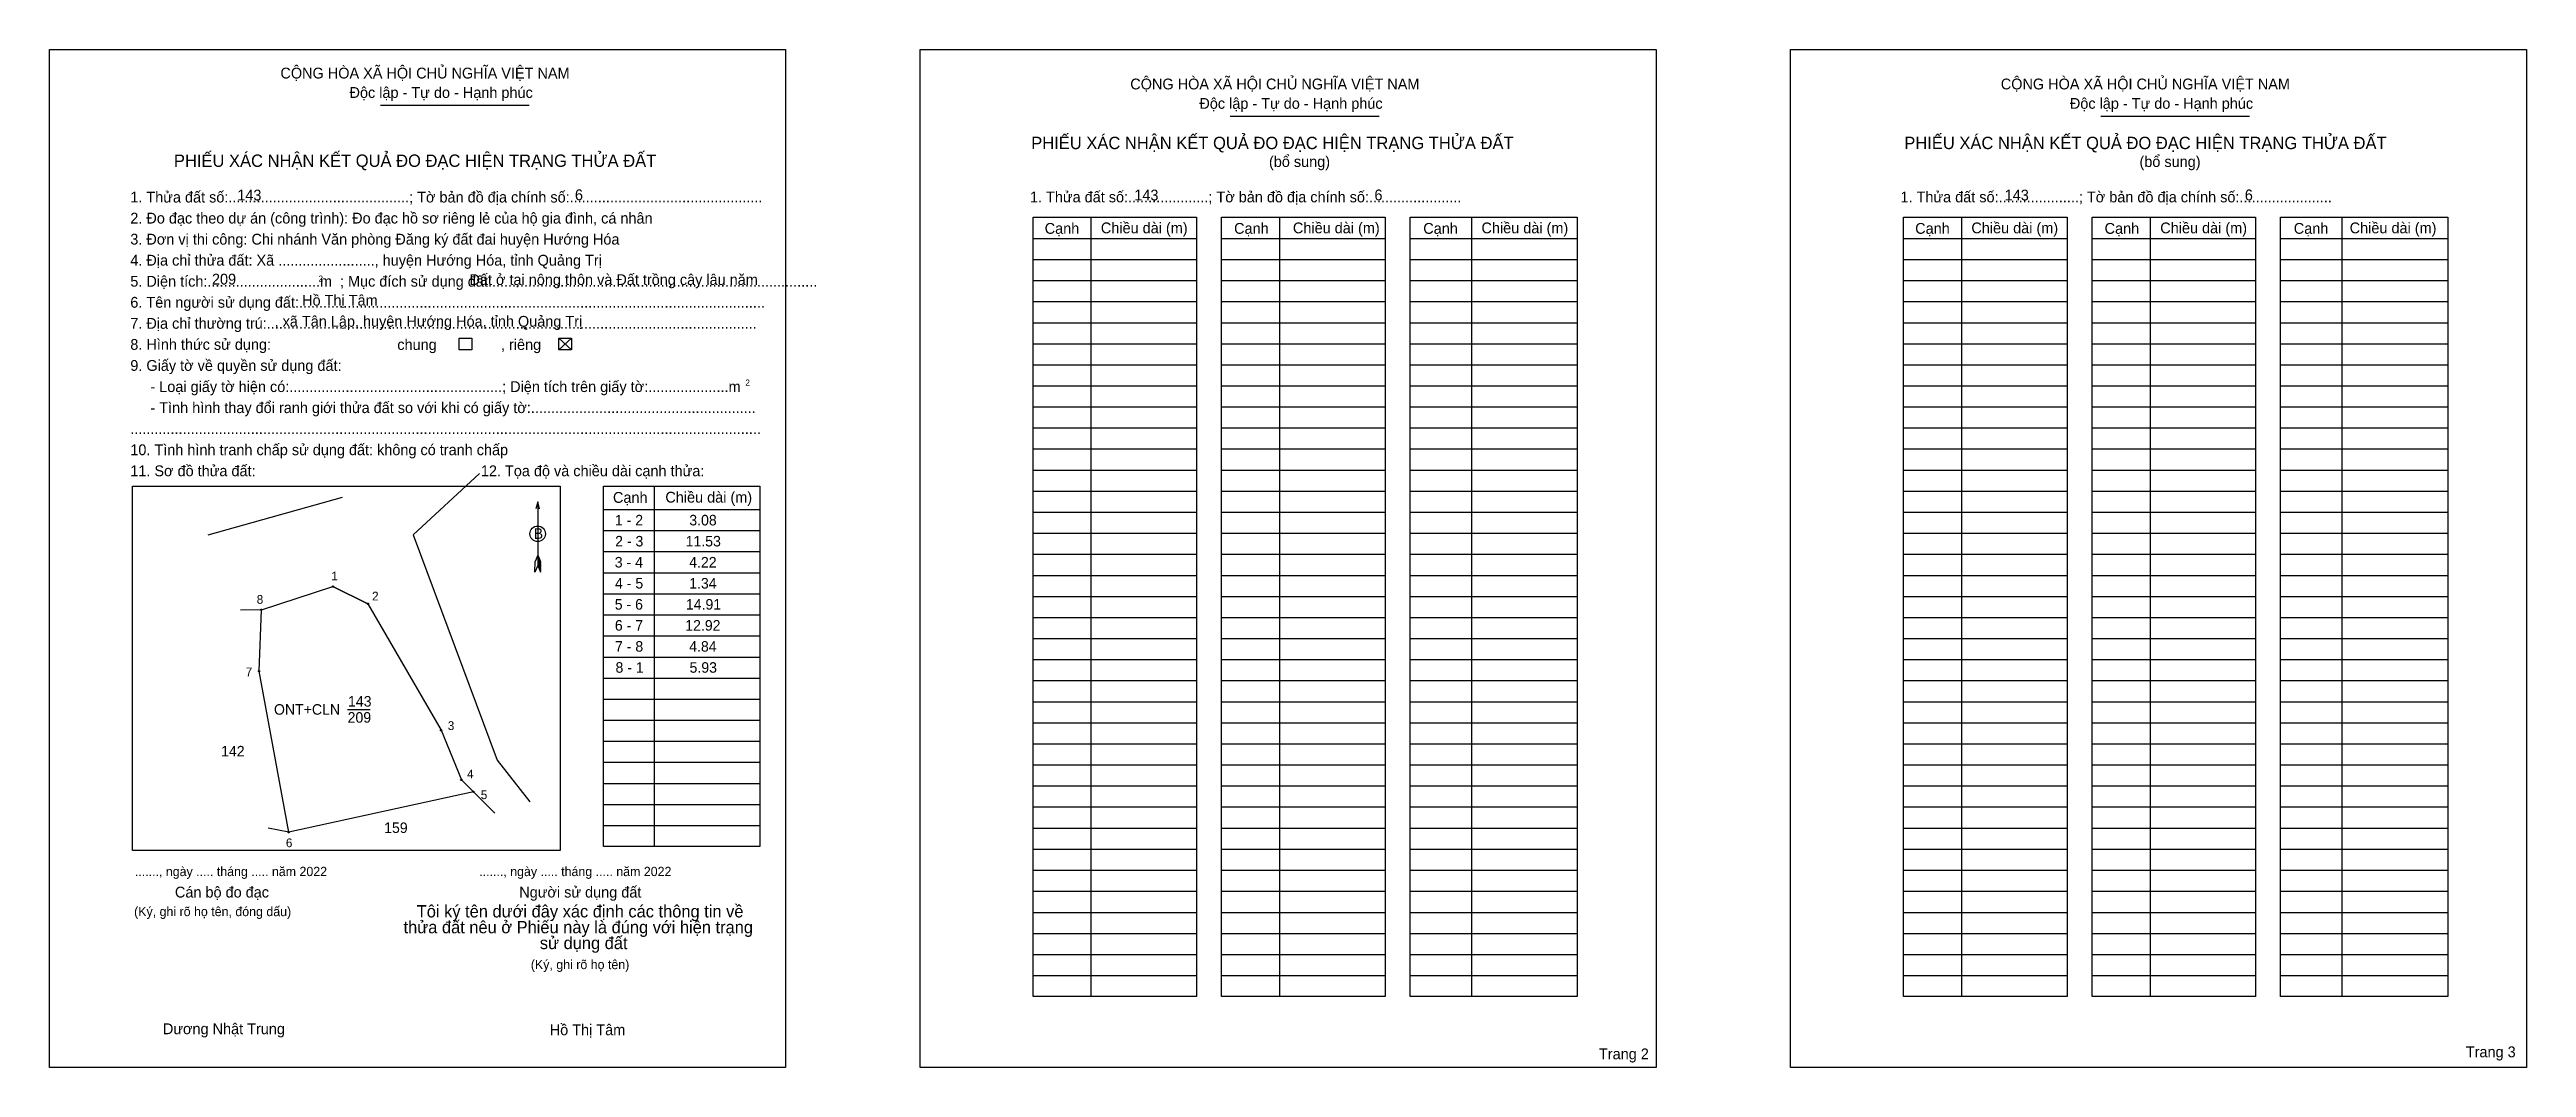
# Model space of a CAD drawing. Extents: x 547185 to 547380, y 1838407 to 1838487.
import ezdxf

# ---------------------------------------------------------------- set-up
doc = ezdxf.new("R2010")
doc.units = 0
for name, color, linetype in [('Level 1', 7, 'Continuous'), ('Level 10', 7, 'Continuous'), ('Level 11', 7, 'Continuous'), ('Level 13', 7, 'Continuous'), ('Level 2', 7, 'Continuous'), ('Level 25', 7, 'Continuous'), ('Level 27', 7, 'Continuous'), ('Level 36', 7, 'Continuous'), ('Level 48', 7, 'Continuous'), ('Level 50', 7, 'Continuous'), ('Level 52', 7, 'Continuous'), ('Level 55', 7, 'Continuous'), ('Level 6', 7, 'Continuous'), ('Level 9', 7, 'Continuous')]:
    doc.layers.add(name, color=color, linetype=linetype)

msp = doc.modelspace()

# ---------------------------------------------------------------- linework, layer by layer
at = {"layer": 'Level 1'}
for p, q in [((547184.99, 1838486.95), (547184.99, 1838486.95)), ((547253.65, 1838486.95), (547253.65, 1838486.95)), ((547211.09, 1838482.56), (547222.83, 1838482.56)), ((547278.12, 1838481.7), (547289.86, 1838481.7)), ((547346.78, 1838481.7), (547358.51, 1838481.7)), ((547267.13, 1838473.72), (547267.13, 1838412.26)), ((547282, 1838473.72), (547282, 1838412.26)), ((547297.15, 1838473.72), (547297.15, 1838412.26)), ((547335.78, 1838473.72), (547335.78, 1838412.26)), ((547350.66, 1838473.72), (547350.66, 1838412.26)), ((547365.8, 1838473.72), (547365.8, 1838412.26)), ((547262.56, 1838472.06), (547275.46, 1838472.06)), ((547277.43, 1838472.06), (547290.33, 1838472.06)), ((547292.3, 1838472.06), (547305.48, 1838472.06)), ((547331.22, 1838472.06), (547344.12, 1838472.06)), ((547346.09, 1838472.06), (547358.99, 1838472.06)), ((547360.96, 1838472.06), (547374.14, 1838472.06)), ((547262.56, 1838470.4), (547275.46, 1838470.4)), ((547277.43, 1838470.4), (547290.33, 1838470.4)), ((547292.3, 1838470.4), (547305.48, 1838470.4)), ((547331.22, 1838470.4), (547344.12, 1838470.4)), ((547346.09, 1838470.4), (547358.99, 1838470.4)), ((547360.96, 1838470.4), (547374.14, 1838470.4)), ((547262.56, 1838468.74), (547275.46, 1838468.74)), ((547277.43, 1838468.74), (547290.33, 1838468.74)), ((547292.3, 1838468.74), (547305.48, 1838468.74)), ((547331.22, 1838468.74), (547344.12, 1838468.74)), ((547346.09, 1838468.74), (547358.99, 1838468.74)), ((547360.96, 1838468.74), (547374.14, 1838468.74)), ((547262.56, 1838467.08), (547275.46, 1838467.08)), ((547277.43, 1838467.08), (547290.33, 1838467.08)), ((547292.3, 1838467.08), (547305.48, 1838467.08)), ((547331.22, 1838467.08), (547344.12, 1838467.08)), ((547346.09, 1838467.08), (547358.99, 1838467.08)), ((547360.96, 1838467.08), (547374.14, 1838467.08)), ((547225.16, 1838464.18), (547226.16, 1838463.26)), ((547225.16, 1838463.26), (547226.16, 1838464.18)), ((547262.56, 1838465.41), (547275.46, 1838465.41)), ((547262.56, 1838463.75), (547275.46, 1838463.75)), ((547277.43, 1838465.41), (547290.33, 1838465.41)), ((547277.43, 1838463.75), (547290.33, 1838463.75)), ((547292.3, 1838465.41), (547305.48, 1838465.41)), ((547292.3, 1838463.75), (547305.48, 1838463.75)), ((547331.22, 1838465.41), (547344.12, 1838465.41)), ((547331.22, 1838463.75), (547344.12, 1838463.75)), ((547346.09, 1838465.41), (547358.99, 1838465.41)), ((547346.09, 1838463.75), (547358.99, 1838463.75)), ((547360.96, 1838465.41), (547374.14, 1838465.41)), ((547360.96, 1838463.75), (547374.14, 1838463.75)), ((547262.56, 1838462.09), (547275.46, 1838462.09)), ((547277.43, 1838462.09), (547290.33, 1838462.09)), ((547292.3, 1838462.09), (547305.48, 1838462.09)), ((547331.22, 1838462.09), (547344.12, 1838462.09)), ((547346.09, 1838462.09), (547358.99, 1838462.09)), ((547360.96, 1838462.09), (547374.14, 1838462.09)), ((547262.56, 1838460.43), (547275.46, 1838460.43)), ((547277.43, 1838460.43), (547290.33, 1838460.43)), ((547292.3, 1838460.43), (547305.48, 1838460.43)), ((547331.22, 1838460.43), (547344.12, 1838460.43)), ((547346.09, 1838460.43), (547358.99, 1838460.43)), ((547360.96, 1838460.43), (547374.14, 1838460.43)), ((547262.56, 1838458.77), (547275.46, 1838458.77)), ((547277.43, 1838458.77), (547290.33, 1838458.77)), ((547292.3, 1838458.77), (547305.48, 1838458.77)), ((547331.22, 1838458.77), (547344.12, 1838458.77)), ((547346.09, 1838458.77), (547358.99, 1838458.77)), ((547360.96, 1838458.77), (547374.14, 1838458.77)), ((547262.56, 1838457.11), (547275.46, 1838457.11)), ((547277.43, 1838457.11), (547290.33, 1838457.11)), ((547292.3, 1838457.11), (547305.48, 1838457.11)), ((547331.22, 1838457.11), (547344.12, 1838457.11)), ((547346.09, 1838457.11), (547358.99, 1838457.11)), ((547360.96, 1838457.11), (547374.14, 1838457.11)), ((547262.56, 1838455.45), (547275.46, 1838455.45)), ((547262.56, 1838453.79), (547275.46, 1838453.79)), ((547277.43, 1838455.45), (547290.33, 1838455.45)), ((547277.43, 1838453.79), (547290.33, 1838453.79)), ((547292.3, 1838455.45), (547305.48, 1838455.45)), ((547292.3, 1838453.79), (547305.48, 1838453.79)), ((547331.22, 1838455.45), (547344.12, 1838455.45)), ((547331.22, 1838453.79), (547344.12, 1838453.79)), ((547346.09, 1838455.45), (547358.99, 1838455.45)), ((547346.09, 1838453.79), (547358.99, 1838453.79)), ((547360.96, 1838455.45), (547374.14, 1838455.45)), ((547360.96, 1838453.79), (547374.14, 1838453.79)), ((547191.53, 1838452.52), (547191.53, 1838452.52)), ((547232.67, 1838452.52), (547232.67, 1838424.09)), ((547262.56, 1838452.13), (547275.46, 1838452.13)), ((547277.43, 1838452.13), (547290.33, 1838452.13)), ((547292.3, 1838452.13), (547305.48, 1838452.13)), ((547331.22, 1838452.13), (547344.12, 1838452.13)), ((547346.09, 1838452.13), (547358.99, 1838452.13)), ((547360.96, 1838452.13), (547374.14, 1838452.13)), ((547223.49, 1838451.27), (547223.49, 1838446.25)), ((547228.68, 1838450.67), (547241, 1838450.67)), ((547262.56, 1838450.46), (547275.46, 1838450.46)), ((547277.43, 1838450.46), (547290.33, 1838450.46)), ((547292.3, 1838450.46), (547305.48, 1838450.46)), ((547331.22, 1838450.46), (547344.12, 1838450.46)), ((547346.09, 1838450.46), (547358.99, 1838450.46)), ((547360.96, 1838450.46), (547374.14, 1838450.46)), ((547228.68, 1838449.01), (547241, 1838449.01)), ((547262.56, 1838448.8), (547275.46, 1838448.8)), ((547277.43, 1838448.8), (547290.33, 1838448.8)), ((547292.3, 1838448.8), (547305.48, 1838448.8)), ((547331.22, 1838448.8), (547344.12, 1838448.8)), ((547346.09, 1838448.8), (547358.99, 1838448.8)), ((547360.96, 1838448.8), (547374.14, 1838448.8)), ((547223.27, 1838445.74), (547223.28, 1838446.57)), ((547223.49, 1838446.25), (547223.27, 1838445.74)), ((547223.49, 1838447.08), (547223.28, 1838446.57)), ((547223.49, 1838447.08), (547223.7, 1838446.57)), ((547223.49, 1838447.01), (547223.7, 1838446.49)), ((547223.49, 1838446.94), (547223.7, 1838446.42)), ((547223.49, 1838446.86), (547223.71, 1838446.35)), ((547223.49, 1838446.79), (547223.71, 1838446.27)), ((547223.49, 1838446.72), (547223.71, 1838446.2)), ((547223.49, 1838446.64), (547223.71, 1838446.12)), ((547223.49, 1838446.57), (547223.71, 1838446.05)), ((547223.49, 1838446.5), (547223.71, 1838445.97)), ((547223.49, 1838446.43), (547223.71, 1838445.9)), ((547223.49, 1838446.36), (547223.71, 1838445.83)), ((547223.49, 1838446.25), (547223.71, 1838445.74)), ((547223.71, 1838445.74), (547223.7, 1838446.57)), ((547228.68, 1838447.35), (547241, 1838447.35)), ((547262.56, 1838447.14), (547275.46, 1838447.14)), ((547277.43, 1838447.14), (547290.33, 1838447.14)), ((547292.3, 1838447.14), (547305.48, 1838447.14)), ((547331.22, 1838447.14), (547344.12, 1838447.14)), ((547346.09, 1838447.14), (547358.99, 1838447.14)), ((547360.96, 1838447.14), (547374.14, 1838447.14)), ((547228.68, 1838445.69), (547241, 1838445.69)), ((547228.68, 1838444.02), (547241, 1838444.02)), ((547262.56, 1838445.48), (547275.46, 1838445.48)), ((547277.43, 1838445.48), (547290.33, 1838445.48)), ((547292.3, 1838445.48), (547305.48, 1838445.48)), ((547331.22, 1838445.48), (547344.12, 1838445.48)), ((547346.09, 1838445.48), (547358.99, 1838445.48)), ((547360.96, 1838445.48), (547374.14, 1838445.48)), ((547228.68, 1838442.36), (547241, 1838442.36)), ((547262.56, 1838443.82), (547275.46, 1838443.82)), ((547262.56, 1838442.16), (547275.46, 1838442.16)), ((547277.43, 1838443.82), (547290.33, 1838443.82)), ((547277.43, 1838442.16), (547290.33, 1838442.16)), ((547292.3, 1838443.82), (547305.48, 1838443.82)), ((547292.3, 1838442.16), (547305.48, 1838442.16)), ((547331.22, 1838443.82), (547344.12, 1838443.82)), ((547331.22, 1838442.16), (547344.12, 1838442.16)), ((547346.09, 1838443.82), (547358.99, 1838443.82)), ((547346.09, 1838442.16), (547358.99, 1838442.16)), ((547360.96, 1838443.82), (547374.14, 1838443.82)), ((547360.96, 1838442.16), (547374.14, 1838442.16)), ((547228.68, 1838440.7), (547241, 1838440.7)), ((547262.56, 1838440.5), (547275.46, 1838440.5)), ((547277.43, 1838440.5), (547290.33, 1838440.5)), ((547292.3, 1838440.5), (547305.48, 1838440.5)), ((547331.22, 1838440.5), (547344.12, 1838440.5)), ((547346.09, 1838440.5), (547358.99, 1838440.5)), ((547360.96, 1838440.5), (547374.14, 1838440.5)), ((547228.68, 1838439.04), (547241, 1838439.04)), ((547262.56, 1838438.84), (547275.46, 1838438.84)), ((547277.43, 1838438.84), (547290.33, 1838438.84)), ((547292.3, 1838438.84), (547305.48, 1838438.84)), ((547331.22, 1838438.84), (547344.12, 1838438.84)), ((547346.09, 1838438.84), (547358.99, 1838438.84)), ((547360.96, 1838438.84), (547374.14, 1838438.84)), ((547228.68, 1838437.38), (547241, 1838437.38)), ((547262.56, 1838437.18), (547275.46, 1838437.18)), ((547277.43, 1838437.18), (547290.33, 1838437.18)), ((547292.3, 1838437.18), (547305.48, 1838437.18)), ((547331.22, 1838437.18), (547344.12, 1838437.18)), ((547346.09, 1838437.18), (547358.99, 1838437.18)), ((547360.96, 1838437.18), (547374.14, 1838437.18)), ((547228.68, 1838435.72), (547241, 1838435.72)), ((547262.56, 1838435.51), (547275.46, 1838435.51)), ((547277.43, 1838435.51), (547290.33, 1838435.51)), ((547292.3, 1838435.51), (547305.48, 1838435.51)), ((547331.22, 1838435.51), (547344.12, 1838435.51)), ((547346.09, 1838435.51), (547358.99, 1838435.51)), ((547360.96, 1838435.51), (547374.14, 1838435.51)), ((547228.68, 1838434.06), (547241, 1838434.06)), ((547228.68, 1838432.4), (547241, 1838432.4)), ((547262.56, 1838433.85), (547275.46, 1838433.85)), ((547277.43, 1838433.85), (547290.33, 1838433.85)), ((547292.3, 1838433.85), (547305.48, 1838433.85)), ((547331.22, 1838433.85), (547344.12, 1838433.85)), ((547346.09, 1838433.85), (547358.99, 1838433.85)), ((547360.96, 1838433.85), (547374.14, 1838433.85)), ((547228.68, 1838430.74), (547241, 1838430.74)), ((547262.56, 1838432.19), (547275.46, 1838432.19)), ((547262.56, 1838430.53), (547275.46, 1838430.53)), ((547277.43, 1838432.19), (547290.33, 1838432.19)), ((547277.43, 1838430.53), (547290.33, 1838430.53)), ((547292.3, 1838432.19), (547305.48, 1838432.19)), ((547292.3, 1838430.53), (547305.48, 1838430.53)), ((547331.22, 1838432.19), (547344.12, 1838432.19)), ((547331.22, 1838430.53), (547344.12, 1838430.53)), ((547346.09, 1838432.19), (547358.99, 1838432.19)), ((547346.09, 1838430.53), (547358.99, 1838430.53)), ((547360.96, 1838432.19), (547374.14, 1838432.19)), ((547360.96, 1838430.53), (547374.14, 1838430.53)), ((547228.68, 1838429.07), (547241, 1838429.07)), ((547262.56, 1838428.87), (547275.46, 1838428.87)), ((547277.43, 1838428.87), (547290.33, 1838428.87)), ((547292.3, 1838428.87), (547305.48, 1838428.87)), ((547331.22, 1838428.87), (547344.12, 1838428.87)), ((547346.09, 1838428.87), (547358.99, 1838428.87)), ((547360.96, 1838428.87), (547374.14, 1838428.87)), ((547228.68, 1838427.41), (547241, 1838427.41)), ((547262.56, 1838427.21), (547275.46, 1838427.21)), ((547277.43, 1838427.21), (547290.33, 1838427.21)), ((547292.3, 1838427.21), (547305.48, 1838427.21)), ((547331.22, 1838427.21), (547344.12, 1838427.21)), ((547346.09, 1838427.21), (547358.99, 1838427.21)), ((547360.96, 1838427.21), (547374.14, 1838427.21)), ((547228.68, 1838425.75), (547241, 1838425.75)), ((547262.56, 1838425.55), (547275.46, 1838425.55)), ((547277.43, 1838425.55), (547290.33, 1838425.55)), ((547292.3, 1838425.55), (547305.48, 1838425.55)), ((547331.22, 1838425.55), (547344.12, 1838425.55)), ((547346.09, 1838425.55), (547358.99, 1838425.55)), ((547360.96, 1838425.55), (547374.14, 1838425.55)), ((547225.27, 1838423.77), (547225.27, 1838423.77)), ((547262.56, 1838423.89), (547275.46, 1838423.89)), ((547277.43, 1838423.89), (547290.33, 1838423.89)), ((547292.3, 1838423.89), (547305.48, 1838423.89)), ((547331.22, 1838423.89), (547344.12, 1838423.89)), ((547346.09, 1838423.89), (547358.99, 1838423.89)), ((547360.96, 1838423.89), (547374.14, 1838423.89)), ((547262.56, 1838422.23), (547275.46, 1838422.23)), ((547262.56, 1838420.56), (547275.46, 1838420.56)), ((547277.43, 1838422.23), (547290.33, 1838422.23)), ((547277.43, 1838420.56), (547290.33, 1838420.56)), ((547292.3, 1838422.23), (547305.48, 1838422.23)), ((547292.3, 1838420.56), (547305.48, 1838420.56)), ((547331.22, 1838422.23), (547344.12, 1838422.23)), ((547331.22, 1838420.56), (547344.12, 1838420.56)), ((547346.09, 1838422.23), (547358.99, 1838422.23)), ((547346.09, 1838420.56), (547358.99, 1838420.56)), ((547360.96, 1838422.23), (547374.14, 1838422.23)), ((547360.96, 1838420.56), (547374.14, 1838420.56)), ((547262.56, 1838418.9), (547275.46, 1838418.9)), ((547277.43, 1838418.9), (547290.33, 1838418.9)), ((547292.3, 1838418.9), (547305.48, 1838418.9)), ((547331.22, 1838418.9), (547344.12, 1838418.9)), ((547346.09, 1838418.9), (547358.99, 1838418.9)), ((547360.96, 1838418.9), (547374.14, 1838418.9)), ((547262.56, 1838417.24), (547275.46, 1838417.24)), ((547277.43, 1838417.24), (547290.33, 1838417.24)), ((547292.3, 1838417.24), (547305.48, 1838417.24)), ((547331.22, 1838417.24), (547344.12, 1838417.24)), ((547346.09, 1838417.24), (547358.99, 1838417.24)), ((547360.96, 1838417.24), (547374.14, 1838417.24)), ((547262.56, 1838415.58), (547275.46, 1838415.58)), ((547277.43, 1838415.58), (547290.33, 1838415.58)), ((547292.3, 1838415.58), (547305.48, 1838415.58)), ((547331.22, 1838415.58), (547344.12, 1838415.58)), ((547346.09, 1838415.58), (547358.99, 1838415.58)), ((547360.96, 1838415.58), (547374.14, 1838415.58)), ((547262.56, 1838413.92), (547275.46, 1838413.92)), ((547277.43, 1838413.92), (547290.33, 1838413.92)), ((547292.3, 1838413.92), (547305.48, 1838413.92)), ((547331.22, 1838413.92), (547344.12, 1838413.92)), ((547346.09, 1838413.92), (547358.99, 1838413.92)), ((547360.96, 1838413.92), (547374.14, 1838413.92)), ((547243.04, 1838406.67), (547243.04, 1838406.67)), ((547311.69, 1838406.67), (547311.69, 1838406.67))]:
    msp.add_line(p, q, dxfattribs=at)
for points in [[(547262.56, 1838473.72), (547275.46, 1838473.72), (547275.46, 1838412.26), (547262.56, 1838412.26)], [(547277.43, 1838473.72), (547290.33, 1838473.72), (547290.33, 1838412.26), (547277.43, 1838412.26)], [(547292.3, 1838473.72), (547305.48, 1838473.72), (547305.48, 1838412.26), (547292.3, 1838412.26)], [(547331.22, 1838473.72), (547344.12, 1838473.72), (547344.12, 1838412.26), (547331.22, 1838412.26)], [(547346.09, 1838473.72), (547358.99, 1838473.72), (547358.99, 1838412.26), (547346.09, 1838412.26)], [(547360.96, 1838473.72), (547374.14, 1838473.72), (547374.14, 1838412.26), (547360.96, 1838412.26)], [(547191.53, 1838452.52), (547225.27, 1838452.52), (547225.27, 1838423.77), (547191.53, 1838423.77)], [(547228.68, 1838452.52), (547241, 1838452.52), (547241, 1838424.09), (547228.68, 1838424.09)]]:
    msp.add_lwpolyline(points, close=True, dxfattribs=at)
msp.add_lwpolyline([(547223.64, 1838450.74), (547223.49, 1838451.27), (547223.35, 1838450.74)], dxfattribs=at)
msp.add_circle((547223.49, 1838448.76), 0.613, dxfattribs=at)
at = {"layer": 'Level 10'}
for p, q in [((547201.7, 1838442.77), (547207.34, 1838444.6)), ((547207.34, 1838444.6), (547210.1, 1838443.24)), ((547201.52, 1838437.93), (547201.7, 1838442.77)), ((547210.1, 1838443.24), (547215.87, 1838433.26)), ((547203.85, 1838425.22), (547201.52, 1838437.93)), ((547215.87, 1838433.26), (547217.47, 1838429.35)), ((547218.42, 1838428.41), (547203.85, 1838425.22)), ((547217.47, 1838429.35), (547220.12, 1838426.72))]:
    msp.add_line(p, q, dxfattribs=at)
at = {"layer": 'Level 11'}
for centre in [(547207.34, 1838444.6), (547201.7, 1838442.77), (547210.1, 1838443.24), (547201.52, 1838437.93), (547215.87, 1838433.26), (547215.87, 1838433.26), (547217.47, 1838429.35), (547218.42, 1838428.41), (547203.85, 1838425.22)]:
    msp.add_circle(centre, 0.0554, dxfattribs=at)
at = {"layer": 'Level 2'}
for points in [[(547184.99, 1838486.95), (547243.04, 1838486.95), (547243.04, 1838406.67), (547184.99, 1838406.67)], [(547253.65, 1838486.95), (547311.7, 1838486.95), (547311.7, 1838406.67), (547253.65, 1838406.67)], [(547322.3, 1838486.95), (547380.35, 1838486.95), (547380.35, 1838406.67), (547322.3, 1838406.67)]]:
    msp.add_lwpolyline(points, close=True, dxfattribs=at)
at = {"layer": 'Level 25'}
msp.add_line((547210.1, 1838443.24), (547207.34, 1838444.6), dxfattribs=at)
at = {"layer": 'Level 27'}
for p, q in [((547201.7, 1838442.77), (547200.04, 1838442.73)), ((547203.85, 1838425.22), (547202.22, 1838425.53))]:
    msp.add_line(p, q, dxfattribs=at)
at = {"layer": 'Level 50'}
for points in [[(547217.31, 1838464.18), (547218.31, 1838464.18), (547218.31, 1838463.26), (547217.31, 1838463.26)], [(547225.16, 1838464.18), (547226.16, 1838464.18), (547226.16, 1838463.26), (547225.16, 1838463.26)]]:
    msp.add_lwpolyline(points, close=True, dxfattribs=at)
at = {"layer": 'Level 9'}
for p, q in [((547218.91, 1838453.52), (547213.68, 1838448.69)), ((547197.49, 1838448.67), (547208.09, 1838451.66)), ((547213.68, 1838448.69), (547220.29, 1838430.91)), ((547208.5, 1838434.91), (547210.29, 1838434.91)), ((547220.29, 1838430.91), (547222.87, 1838427.62))]:
    msp.add_line(p, q, dxfattribs=at)

# ---------------------------------------------------------------- texts
at = {"layer": 'Level 1'}
for s, height, p in [('CỘNG HÒA XÃ HỘI CHỦ NGHĨA VIỆT NAM', 0.8527, (547203.2, 1838484.67)), ('Độc lập - Tự do - Hạnh phúc', 0.8527, (547208.65, 1838483.14)), ('CỘNG HÒA XÃ HỘI CHỦ NGHĨA VIỆT NAM', 0.8527, (547270.23, 1838483.81)), ('Độc lập - Tự do - Hạnh phúc', 0.8527, (547275.68, 1838482.28)), ('CỘNG HÒA XÃ HỘI CHỦ NGHĨA VIỆT NAM', 0.8527, (547338.89, 1838483.81)), ('Độc lập - Tự do - Hạnh phúc', 0.8527, (547344.34, 1838482.28)), ('PHIẾU XÁC NHẬN KẾT QUẢ ĐO ĐẠC HIỆN TRẠNG THỬA ĐẤT', 0.9746, (547262.42, 1838479.1)), ('PHIẾU XÁC NHẬN KẾT QUẢ ĐO ĐẠC HIỆN TRẠNG THỬA ĐẤT', 0.9746, (547331.28, 1838479.1)), ('PHIẾU XÁC NHẬN KẾT QUẢ ĐO ĐẠC HIỆN TRẠNG THỬA ĐẤT', 0.9746, (547194.8, 1838477.7)), ('(bổ sung)', 0.853, (547281.17, 1838477.69)), ('(bổ sung)', 0.853, (547349.83, 1838477.69)), ('1. Thửa đất số:.............................................; Tờ bản đồ địa chính số:................................................', 0.85267, (547191.36, 1838474.89)), ('1. Thửa đất số:....................; Tờ bản đồ địa chính số:.......................', 0.8527, (547262.32, 1838474.9)), ('1. Thửa đất số:....................; Tờ bản đồ địa chính số:.......................', 0.8527, (547330.98, 1838474.9)), ('2. Đo đạc theo dự án (công trình): Đo đạc hồ sơ riêng lẻ của hộ gia đình, cá nhân', 0.8527, (547191.36, 1838473.23)), ('Cạnh', 0.853, (547263.48, 1838472.42)), ('Chiều dài (m)', 0.8527, (547267.91, 1838472.46)), ('Cạnh', 0.853, (547278.42, 1838472.42)), ('Chiều dài (m)', 0.8527, (547283.06, 1838472.46)), ('Cạnh', 0.853, (547293.34, 1838472.42)), ('Chiều dài (m)', 0.8527, (547297.93, 1838472.46)), ('Cạnh', 0.853, (547332.14, 1838472.42)), ('Chiều dài (m)', 0.8527, (547336.57, 1838472.46)), ('Cạnh', 0.853, (547347.08, 1838472.42)), ('Chiều dài (m)', 0.8527, (547351.47, 1838472.46)), ('Cạnh', 0.853, (547362, 1838472.42)), ('Chiều dài (m)', 0.8527, (547366.41, 1838472.46)), ('3. Đơn vị thi công: Chi nhánh Văn phòng Đăng ký đất đai huyện Hướng Hóa', 0.8527, (547191.36, 1838471.57)), ('4. Địa chỉ thửa đất: Xã ........................, huyện Hướng Hóa, tỉnh Quảng Trị', 0.8527, (547191.36, 1838469.91)), ('5. Diện tích:............................m  ; Mục đích sử dụng đất:.................................................................................', 0.85267, (547191.36, 1838468.25)), ('6. Tên người sử dụng đất:....................................................................................................................', 0.85267, (547191.36, 1838466.59)), ('2', 0.487, (547206.2, 1838468.64)), ('7. Địa chỉ thường trú:..........................................................................................................................', 0.85267, (547191.36, 1838464.93)), ('chung                , riêng', 0.8527, (547212.42, 1838463.26)), ('9. Giấy tờ về quyền sử dụng đất:', 0.8527, (547191.36, 1838461.61)), ('     - Loại giấy tờ hiện có:.....................................................; Diện tích trên giấy tờ:....................m', 0.85267, (547191.36, 1838459.94)), ('2', 0.487, (547239.87, 1838460.44)), ('     - Tình hình thay đổi ranh giới thửa đất so với khi có giấy tờ:........................................................', 0.85267, (547191.36, 1838458.28)), ('10. Tình hình tranh chấp sử dụng đất: không có tranh chấp', 0.8527, (547191.36, 1838454.96)), ('.............................................................................................................................................................', 0.85267, (547191.36, 1838456.62)), ('11. Sơ đồ thửa đất:', 0.8527, (547191.36, 1838453.3)), ('12. Tọa độ và chiều dài cạnh thửa:', 0.8527, (547219.01, 1838453.3)), ('Cạnh', 0.853, (547229.43, 1838451.2)), ('Chiều dài (m)', 0.8527, (547233.56, 1838451.22)), ('B', 0.831, (547223.18, 1838448.36)), ('......., ngày ..... tháng ..... năm 2022', 0.7309, (547191.72, 1838421.76)), ('......., ngày ..... tháng ..... năm 2022', 0.7309, (547218.88, 1838421.76)), ('Cán bộ đo đạc', 0.8527, (547194.88, 1838420.07)), ('Người sử dụng đất', 0.8527, (547222.04, 1838420.07)), ('(Ký, ghi rõ họ tên, đóng dấu)', 0.7309, (547191.66, 1838418.6)), ('Tôi ký tên dưới đây xác định các thông tin về', 0.9689, (547213.95, 1838418.5)), ('thửa đất nêu ở Phiếu này là đúng với hiện trạng', 0.9689, (547212.91, 1838417.25)), ('sử dụng đất', 0.9689, (547223.66, 1838416)), ('(Ký, ghi rõ họ tên)', 0.7309, (547222.95, 1838414.42)), ('Dương Nhật Trung', 0.8527, (547193.93, 1838409.29)), ('Trang 2', 0.853, (547307.2, 1838407.31)), ('Trang 3', 0.853, (547375.57, 1838407.47))]:
    msp.add_text(s, height=height, dxfattribs=at).set_placement(p)
at = {"layer": 'Level 13'}
for s, p in [('ONT+CLN', (547202.69, 1838434.49)), ('209', (547208.5, 1838433.86)), ('143', (547208.53, 1838435.13))]:
    msp.add_text(s, height=0.831, dxfattribs=at).set_placement(p)
at = {"layer": 'Level 36'}
for s, p in [('142', (547198.52, 1838431.2)), ('159', (547211.38, 1838425.16))]:
    msp.add_text(s, height=0.831, dxfattribs=at).set_placement(p)
at = {"layer": 'Level 48'}
msp.add_text('8. Hình thức sử dụng:', height=0.8527, dxfattribs=at).set_placement((547191.36, 1838463.27))
at = {"layer": 'Level 52'}
for s, p in [('1 - 2', (547229.58, 1838449.42)), ('3.08', (547235.45, 1838449.42)), ('2 - 3', (547229.6, 1838447.76)), ('11.53', (547235.16, 1838447.76)), ('3 - 4', (547229.57, 1838446.1)), ('4.22', (547235.44, 1838446.1)), ('4 - 5', (547229.59, 1838444.44)), ('1.34', (547235.44, 1838444.44)), ('5 - 6', (547229.57, 1838442.78)), ('14.91', (547235.18, 1838442.78)), ('6 - 7', (547229.58, 1838441.12)), ('7 - 8', (547229.59, 1838439.46)), ('12.92', (547235.13, 1838441.12)), ('4.84', (547235.44, 1838439.46)), ('8 - 1', (547229.63, 1838437.8)), ('5.93', (547235.47, 1838437.8))]:
    msp.add_text(s, height=0.831, dxfattribs=at).set_placement(p)
at = {"layer": 'Level 55'}
for s, p in [('1', (547207.33, 1838444.6)), ('8', (547201.69, 1838442.77)), ('2', (547210.09, 1838443.24)), ('7', (547201.51, 1838437.93)), ('3', (547215.86, 1838433.26)), ('5', (547217.38, 1838431.11)), ('4', (547217.46, 1838429.35)), ('6', (547203.84, 1838425.22))]:
    msp.add_text(s, height=0.0277, dxfattribs=at).set_placement(p)
at = {"layer": 'Level 6'}
for s, height, p in [('143', 0.853, (547199.8, 1838475.05)), ('6', 0.853, (547226.43, 1838475.07)), ('143', 0.853, (547270.55, 1838475.05)), ('6', 0.853, (547289.49, 1838475.06)), ('143', 0.853, (547339.2, 1838475.05)), ('6', 0.853, (547358.14, 1838475.06)), ('209', 0.853, (547197.8, 1838468.42)), ('Hồ Thị Tâm', 0.853, (547204.91, 1838466.75)), ('Đất ở tại nông thôn và Đất trồng cây lâu năm', 0.8527, (547218.11, 1838468.38)), (', xã Tân Lập, huyện Hướng Hóa, tỉnh Quảng Trị', 0.8527, (547202.74, 1838465.09)), ('Hồ Thị Tâm', 0.853, (547224.44, 1838409.21))]:
    msp.add_text(s, height=height, dxfattribs=at).set_placement(p)
at = {"layer": 'Level 9'}
for s, p in [('1', (547207.21, 1838445.08)), ('2', (547210.43, 1838443.5)), ('8', (547201.33, 1838443.24)), ('7', (547200.46, 1838437.52)), ('3', (547216.4, 1838433.28)), ('4', (547217.92, 1838429.47)), ('5', (547219, 1838427.83)), ('6', (547203.63, 1838424.04))]:
    msp.add_text(s, height=0.692, dxfattribs=at).set_placement(p)

doc.saveas('drawing.dxf')
